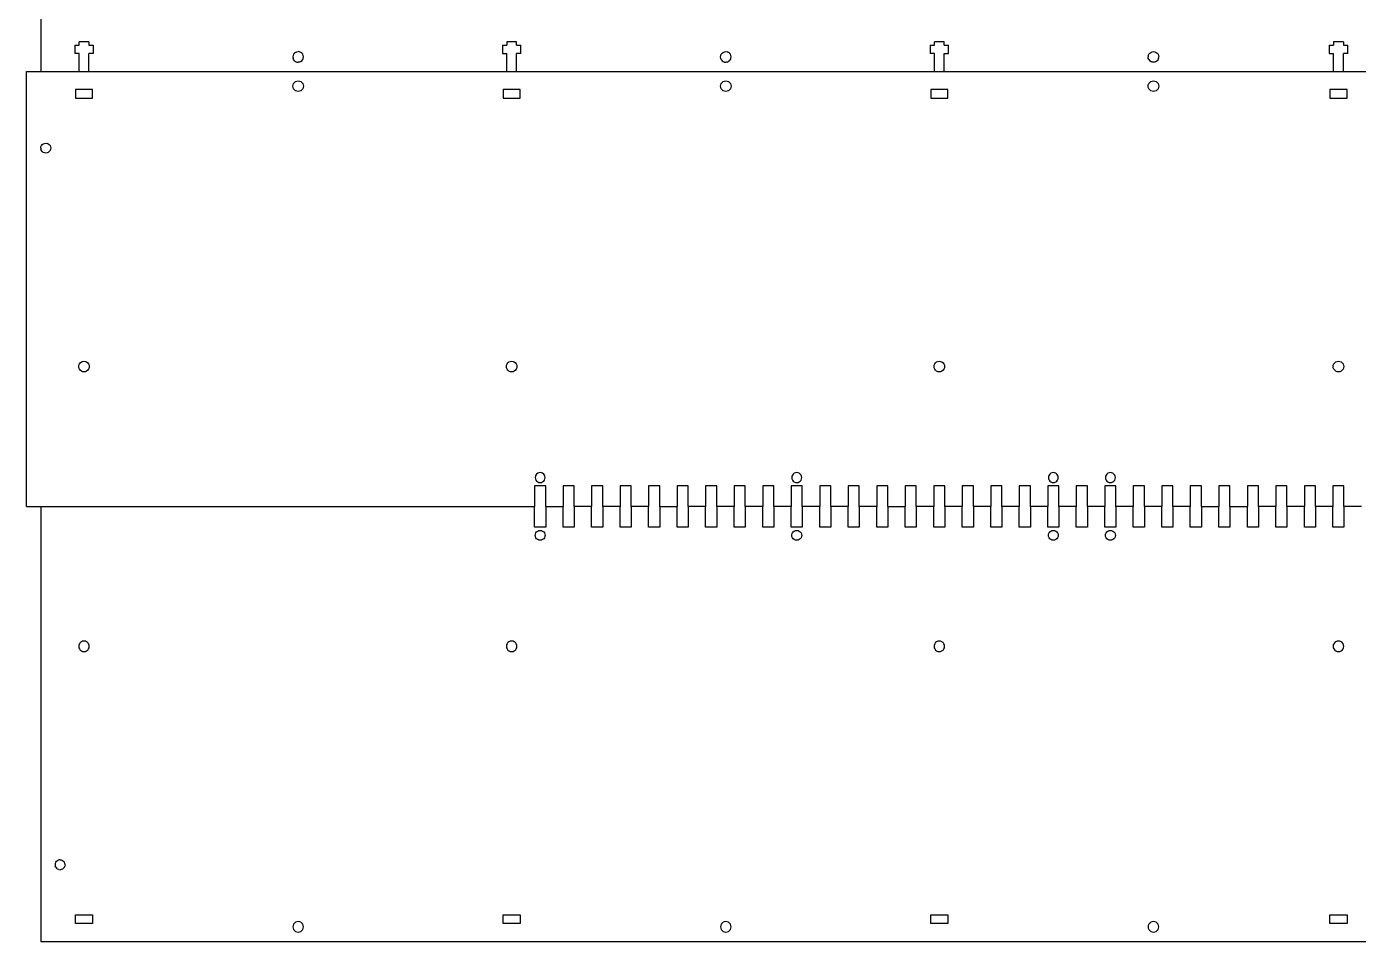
# Model space of a CAD drawing. Extents: x -559 to 246, y -225 to 406.
# Drawn here: x -558.7 to -156.9, y -224.5 to 51.4 of the extents above; entities that cross this region are included whole.
import ezdxf

# ---------------------------------------------------------------- set-up
doc = ezdxf.new("R2010")
doc.units = 0
doc.header["$MEASUREMENT"] = 0
doc.layers.get('0').update_dxf_attribs({"linetype": 'CONTINUOUS'})

msp = doc.modelspace()

# ---------------------------------------------------------------- linework, layer by layer
for p, q in [((-554.35, 129.96), (-554.35, 37.86)), ((-544.15, 45.86), (-542.85, 45.86)), ((-544.15, 45.86), (-544.15, 43.26)), ((-539.85, 46.86), (-542.85, 46.86)), ((-542.85, 45.86), (-542.85, 46.86)), ((-539.85, 46.86), (-539.85, 45.86)), ((-539.85, 45.86), (-538.55, 45.86)), ((-538.55, 45.86), (-538.55, 43.26)), ((-415.15, 45.86), (-413.85, 45.86)), ((-415.15, 45.86), (-415.15, 43.26)), ((-410.85, 46.86), (-413.85, 46.86)), ((-413.85, 46.86), (-413.85, 45.86)), ((-410.85, 45.86), (-410.85, 46.86)), ((-410.85, 45.86), (-409.55, 45.86)), ((-409.55, 43.26), (-409.55, 45.86)), ((-286.15, 45.86), (-286.15, 43.26)), ((-286.15, 45.86), (-284.85, 45.86)), ((-284.85, 45.86), (-284.85, 46.86)), ((-281.85, 46.86), (-284.85, 46.86)), ((-281.85, 45.86), (-281.85, 46.86)), ((-281.85, 45.86), (-280.55, 45.86)), ((-280.55, 43.26), (-280.55, 45.86)), ((-165.75, 45.86), (-165.75, 43.26)), ((-165.75, 45.86), (-164.45, 45.86)), ((-164.45, 46.86), (-164.45, 45.86)), ((-161.45, 46.86), (-164.45, 46.86)), ((-161.45, 46.86), (-161.45, 45.86)), ((-161.45, 45.86), (-160.15, 45.86)), ((-160.15, 43.26), (-160.15, 45.86)), ((-542.85, 43.26), (-544.15, 43.26)), ((-542.85, 37.86), (-542.85, 43.26)), ((-539.85, 37.86), (-539.85, 43.26)), ((-538.55, 43.26), (-539.85, 43.26)), ((-478.3, 42.67), (-478.35, 42.26)), ((-478.35, 42.26), (-478.3, 41.84)), ((-478.14, 43.06), (-478.3, 42.67)), ((-478.14, 41.46), (-478.3, 41.84)), ((-478.14, 43.06), (-477.89, 43.39)), ((-477.89, 41.13), (-478.14, 41.46)), ((-477.55, 43.64), (-477.89, 43.39)), ((-477.89, 41.13), (-477.55, 40.87)), ((-477.55, 43.64), (-477.17, 43.8)), ((-477.55, 40.87), (-477.17, 40.71)), ((-477.17, 43.8), (-476.75, 43.86)), ((-477.17, 40.71), (-476.75, 40.66)), ((-476.34, 43.8), (-476.75, 43.86)), ((-476.34, 40.71), (-476.75, 40.66)), ((-475.95, 43.64), (-476.34, 43.8)), ((-475.95, 40.87), (-476.34, 40.71)), ((-475.62, 43.39), (-475.95, 43.64)), ((-475.95, 40.87), (-475.62, 41.13)), ((-475.37, 43.06), (-475.62, 43.39)), ((-475.62, 41.13), (-475.37, 41.46)), ((-475.21, 42.67), (-475.37, 43.06)), ((-475.37, 41.46), (-475.21, 41.84)), ((-475.15, 42.26), (-475.21, 42.67)), ((-475.21, 41.84), (-475.15, 42.26)), ((-415.15, 43.26), (-413.85, 43.26)), ((-413.85, 37.86), (-413.85, 43.26)), ((-410.85, 37.86), (-410.85, 43.26)), ((-409.55, 43.26), (-410.85, 43.26)), ((-349.35, 42.26), (-349.3, 42.67)), ((-349.3, 41.84), (-349.35, 42.26)), ((-349.3, 42.67), (-349.14, 43.06)), ((-349.14, 41.46), (-349.3, 41.84)), ((-349.14, 43.06), (-348.89, 43.39)), ((-349.14, 41.46), (-348.89, 41.13)), ((-348.89, 43.39), (-348.55, 43.64)), ((-348.89, 41.13), (-348.55, 40.87)), ((-348.55, 43.64), (-348.17, 43.8)), ((-348.55, 40.87), (-348.17, 40.71)), ((-348.17, 43.8), (-347.75, 43.86)), ((-348.17, 40.71), (-347.75, 40.66)), ((-347.75, 43.86), (-347.34, 43.8)), ((-347.34, 40.71), (-347.75, 40.66)), ((-346.95, 43.64), (-347.34, 43.8)), ((-347.34, 40.71), (-346.95, 40.87)), ((-346.62, 43.39), (-346.95, 43.64)), ((-346.62, 41.13), (-346.95, 40.87)), ((-346.37, 43.06), (-346.62, 43.39)), ((-346.62, 41.13), (-346.37, 41.46)), ((-346.21, 42.67), (-346.37, 43.06)), ((-346.37, 41.46), (-346.21, 41.84)), ((-346.15, 42.26), (-346.21, 42.67)), ((-346.21, 41.84), (-346.15, 42.26)), ((-284.85, 43.26), (-286.15, 43.26)), ((-284.85, 37.86), (-284.85, 43.26)), ((-281.85, 43.26), (-280.55, 43.26)), ((-281.85, 37.86), (-281.85, 43.26)), ((-220.3, 42.67), (-220.35, 42.26)), ((-220.3, 41.84), (-220.35, 42.26)), ((-220.3, 42.67), (-220.14, 43.06)), ((-220.14, 41.46), (-220.3, 41.84)), ((-220.14, 43.06), (-219.89, 43.39)), ((-220.14, 41.46), (-219.89, 41.13)), ((-219.89, 43.39), (-219.55, 43.64)), ((-219.89, 41.13), (-219.55, 40.87)), ((-219.55, 43.64), (-219.17, 43.8)), ((-219.17, 40.71), (-219.55, 40.87)), ((-219.17, 43.8), (-218.75, 43.86)), ((-218.75, 40.66), (-219.17, 40.71)), ((-218.75, 43.86), (-218.34, 43.8)), ((-218.34, 40.71), (-218.75, 40.66)), ((-218.34, 43.8), (-217.95, 43.64)), ((-217.95, 40.87), (-218.34, 40.71)), ((-217.95, 43.64), (-217.62, 43.39)), ((-217.62, 41.13), (-217.95, 40.87)), ((-217.62, 43.39), (-217.37, 43.06)), ((-217.37, 41.46), (-217.62, 41.13)), ((-217.37, 43.06), (-217.21, 42.67)), ((-217.21, 41.84), (-217.37, 41.46)), ((-217.21, 42.67), (-217.15, 42.26)), ((-217.21, 41.84), (-217.15, 42.26)), ((-165.75, 43.26), (-164.45, 43.26)), ((-164.45, 37.86), (-164.45, 43.26)), ((-160.15, 43.26), (-161.45, 43.26)), ((-161.45, 37.86), (-161.45, 43.26)), ((-558.65, -93.34), (-558.65, 37.86)), ((-558.65, 37.86), (-554.35, 37.86)), ((-554.35, 37.86), (-542.85, 37.86)), ((-542.85, 37.86), (-539.85, 37.86)), ((-539.85, 37.86), (-413.85, 37.86)), ((-413.85, 37.86), (-410.85, 37.86)), ((-410.85, 37.86), (-284.85, 37.86)), ((-284.85, 37.86), (-281.85, 37.86)), ((-281.85, 37.86), (-164.45, 37.86)), ((-164.45, 37.86), (-161.45, 37.86)), ((-161.45, 37.86), (-154.35, 37.86)), ((-538.75, 32.46), (-543.95, 32.46)), ((-543.95, 32.46), (-543.95, 29.86)), ((-538.75, 29.86), (-538.75, 32.46)), ((-478.35, 33.46), (-478.3, 33.87)), ((-478.3, 33.04), (-478.35, 33.46)), ((-478.3, 33.87), (-478.14, 34.26)), ((-478.14, 32.66), (-478.3, 33.04)), ((-478.14, 34.26), (-477.88, 34.59)), ((-477.88, 32.33), (-478.14, 32.66)), ((-477.88, 34.59), (-477.55, 34.84)), ((-477.55, 32.07), (-477.88, 32.33)), ((-477.55, 34.84), (-477.17, 35)), ((-477.17, 35), (-476.75, 35.06)), ((-476.75, 35.06), (-476.34, 35)), ((-476.34, 35), (-475.95, 34.84)), ((-475.95, 34.84), (-475.62, 34.59)), ((-475.62, 32.33), (-475.95, 32.07)), ((-475.62, 34.59), (-475.37, 34.26)), ((-475.37, 32.66), (-475.62, 32.33)), ((-475.37, 34.26), (-475.21, 33.87)), ((-475.21, 33.04), (-475.37, 32.66)), ((-475.21, 33.87), (-475.15, 33.46)), ((-475.15, 33.46), (-475.21, 33.04)), ((-414.95, 32.46), (-414.95, 29.86)), ((-409.75, 32.46), (-414.95, 32.46)), ((-409.75, 29.86), (-409.75, 32.46)), ((-349.35, 33.46), (-349.3, 33.87)), ((-349.3, 33.04), (-349.35, 33.46)), ((-349.3, 33.87), (-349.14, 34.26)), ((-349.14, 32.66), (-349.3, 33.04)), ((-349.14, 34.26), (-348.88, 34.59)), ((-348.88, 32.33), (-349.14, 32.66)), ((-348.88, 34.59), (-348.55, 34.84)), ((-348.55, 32.07), (-348.88, 32.33)), ((-348.55, 34.84), (-348.17, 35)), ((-348.17, 35), (-347.75, 35.06)), ((-347.75, 35.06), (-347.34, 35)), ((-347.34, 35), (-346.95, 34.84)), ((-346.95, 34.84), (-346.62, 34.59)), ((-346.62, 32.33), (-346.95, 32.07)), ((-346.62, 34.59), (-346.37, 34.26)), ((-346.37, 32.66), (-346.62, 32.33)), ((-346.37, 34.26), (-346.21, 33.87)), ((-346.21, 33.04), (-346.37, 32.66)), ((-346.21, 33.87), (-346.15, 33.46)), ((-346.15, 33.46), (-346.21, 33.04)), ((-280.75, 32.46), (-285.95, 32.46)), ((-285.95, 32.46), (-285.95, 29.86)), ((-280.75, 29.86), (-280.75, 32.46)), ((-220.35, 33.46), (-220.3, 33.87)), ((-220.3, 33.04), (-220.35, 33.46)), ((-220.3, 33.87), (-220.14, 34.26)), ((-220.14, 32.66), (-220.3, 33.04)), ((-220.14, 34.26), (-219.88, 34.59)), ((-219.88, 32.33), (-220.14, 32.66)), ((-219.88, 34.59), (-219.55, 34.84)), ((-219.55, 32.07), (-219.88, 32.33)), ((-219.55, 34.84), (-219.17, 35)), ((-219.17, 35), (-218.75, 35.06)), ((-218.75, 35.06), (-218.34, 35)), ((-218.34, 35), (-217.95, 34.84)), ((-217.95, 34.84), (-217.62, 34.59)), ((-217.62, 32.33), (-217.95, 32.07)), ((-217.62, 34.59), (-217.37, 34.26)), ((-217.37, 32.66), (-217.62, 32.33)), ((-217.37, 34.26), (-217.21, 33.87)), ((-217.21, 33.04), (-217.37, 32.66)), ((-217.21, 33.87), (-217.15, 33.46)), ((-217.15, 33.46), (-217.21, 33.04)), ((-165.55, 32.46), (-165.55, 29.86)), ((-160.35, 32.46), (-165.55, 32.46)), ((-160.35, 29.86), (-160.35, 32.46)), ((-543.95, 29.86), (-538.75, 29.86)), ((-477.17, 31.91), (-477.55, 32.07)), ((-476.75, 31.86), (-477.17, 31.91)), ((-476.34, 31.91), (-476.75, 31.86)), ((-475.95, 32.07), (-476.34, 31.91)), ((-414.95, 29.86), (-409.75, 29.86)), ((-348.17, 31.91), (-348.55, 32.07)), ((-347.75, 31.86), (-348.17, 31.91)), ((-347.34, 31.91), (-347.75, 31.86)), ((-346.95, 32.07), (-347.34, 31.91)), ((-285.95, 29.86), (-280.75, 29.86)), ((-219.17, 31.91), (-219.55, 32.07)), ((-218.75, 31.86), (-219.17, 31.91)), ((-218.34, 31.91), (-218.75, 31.86)), ((-217.95, 32.07), (-218.34, 31.91)), ((-165.55, 29.86), (-160.35, 29.86)), ((-553.62, 16.05), (-553.26, 16.2)), ((-553.26, 16.2), (-552.87, 16.25)), ((-552.87, 16.25), (-552.48, 16.2)), ((-552.12, 16.05), (-552.48, 16.2)), ((-554.37, 14.75), (-554.32, 15.14)), ((-554.37, 14.75), (-554.32, 14.36)), ((-554.32, 15.14), (-554.17, 15.5)), ((-554.17, 14), (-554.32, 14.36)), ((-554.17, 15.5), (-553.93, 15.81)), ((-553.93, 13.69), (-554.17, 14)), ((-553.93, 15.81), (-553.62, 16.05)), ((-553.62, 13.45), (-553.93, 13.69)), ((-553.26, 13.3), (-553.62, 13.45)), ((-552.87, 13.25), (-553.26, 13.3)), ((-552.48, 13.3), (-552.87, 13.25)), ((-552.12, 13.45), (-552.48, 13.3)), ((-552.12, 16.05), (-551.81, 15.81)), ((-551.81, 13.69), (-552.12, 13.45)), ((-551.81, 15.81), (-551.57, 15.5)), ((-551.57, 14), (-551.81, 13.69)), ((-551.57, 15.5), (-551.42, 15.14)), ((-551.42, 14.36), (-551.57, 14)), ((-551.42, 15.14), (-551.37, 14.75)), ((-551.37, 14.75), (-551.42, 14.36)), ((-542.95, -51.14), (-542.9, -50.73)), ((-542.9, -51.56), (-542.95, -51.14)), ((-542.9, -50.73), (-542.74, -50.34)), ((-542.74, -51.94), (-542.9, -51.56)), ((-542.74, -50.34), (-542.48, -50.01)), ((-542.48, -52.27), (-542.74, -51.94)), ((-542.48, -50.01), (-542.15, -49.76)), ((-542.15, -49.76), (-541.77, -49.6)), ((-541.77, -49.6), (-541.35, -49.54)), ((-541.35, -49.54), (-540.94, -49.6)), ((-540.94, -49.6), (-540.55, -49.76)), ((-540.55, -49.76), (-540.22, -50.01)), ((-540.22, -50.01), (-539.97, -50.34)), ((-539.97, -51.94), (-540.22, -52.27)), ((-539.97, -50.34), (-539.81, -50.73)), ((-539.81, -51.56), (-539.97, -51.94)), ((-539.81, -50.73), (-539.75, -51.14)), ((-539.75, -51.14), (-539.81, -51.56)), ((-413.95, -51.14), (-413.9, -50.73)), ((-413.9, -51.56), (-413.95, -51.14)), ((-413.9, -50.73), (-413.74, -50.34)), ((-413.74, -51.94), (-413.9, -51.56)), ((-413.74, -50.34), (-413.48, -50.01)), ((-413.48, -52.27), (-413.74, -51.94)), ((-413.48, -50.01), (-413.15, -49.76)), ((-413.15, -49.76), (-412.77, -49.6)), ((-412.77, -49.6), (-412.35, -49.54)), ((-412.35, -49.54), (-411.94, -49.6)), ((-411.94, -49.6), (-411.55, -49.76)), ((-411.55, -49.76), (-411.22, -50.01)), ((-411.22, -50.01), (-410.97, -50.34)), ((-410.97, -51.94), (-411.22, -52.27)), ((-410.97, -50.34), (-410.81, -50.73)), ((-410.81, -51.56), (-410.97, -51.94)), ((-410.81, -50.73), (-410.75, -51.14)), ((-410.75, -51.14), (-410.81, -51.56)), ((-284.95, -51.14), (-284.9, -50.73)), ((-284.9, -51.56), (-284.95, -51.14)), ((-284.9, -50.73), (-284.74, -50.34)), ((-284.74, -51.94), (-284.9, -51.56)), ((-284.74, -50.34), (-284.48, -50.01)), ((-284.48, -52.27), (-284.74, -51.94)), ((-284.48, -50.01), (-284.15, -49.76)), ((-284.15, -49.76), (-283.77, -49.6)), ((-283.77, -49.6), (-283.35, -49.54)), ((-283.35, -49.54), (-282.94, -49.6)), ((-282.94, -49.6), (-282.55, -49.76)), ((-282.55, -49.76), (-282.22, -50.01)), ((-282.22, -50.01), (-281.97, -50.34)), ((-281.97, -51.94), (-282.22, -52.27)), ((-281.97, -50.34), (-281.81, -50.73)), ((-281.81, -51.56), (-281.97, -51.94)), ((-281.81, -50.73), (-281.75, -51.14)), ((-281.75, -51.14), (-281.81, -51.56)), ((-164.55, -51.14), (-164.5, -50.73)), ((-164.5, -51.56), (-164.55, -51.14)), ((-164.5, -50.73), (-164.34, -50.34)), ((-164.34, -51.94), (-164.5, -51.56)), ((-164.34, -50.34), (-164.08, -50.01)), ((-164.08, -52.27), (-164.34, -51.94)), ((-164.08, -50.01), (-163.75, -49.76)), ((-163.75, -49.76), (-163.37, -49.6)), ((-163.37, -49.6), (-162.95, -49.54)), ((-162.95, -49.54), (-162.54, -49.6)), ((-162.54, -49.6), (-162.15, -49.76)), ((-162.15, -49.76), (-161.82, -50.01)), ((-161.82, -50.01), (-161.57, -50.34)), ((-161.57, -51.94), (-161.82, -52.27)), ((-161.57, -50.34), (-161.41, -50.73)), ((-161.41, -51.56), (-161.57, -51.94)), ((-161.41, -50.73), (-161.35, -51.14)), ((-161.35, -51.14), (-161.41, -51.56)), ((-542.15, -52.53), (-542.48, -52.27)), ((-541.77, -52.69), (-542.15, -52.53)), ((-541.35, -52.74), (-541.77, -52.69)), ((-540.94, -52.69), (-541.35, -52.74)), ((-540.55, -52.53), (-540.94, -52.69)), ((-540.22, -52.27), (-540.55, -52.53)), ((-413.15, -52.53), (-413.48, -52.27)), ((-412.77, -52.69), (-413.15, -52.53)), ((-412.35, -52.74), (-412.77, -52.69)), ((-411.94, -52.69), (-412.35, -52.74)), ((-411.55, -52.53), (-411.94, -52.69)), ((-411.22, -52.27), (-411.55, -52.53)), ((-284.15, -52.53), (-284.48, -52.27)), ((-283.77, -52.69), (-284.15, -52.53)), ((-283.35, -52.74), (-283.77, -52.69)), ((-282.94, -52.69), (-283.35, -52.74)), ((-282.55, -52.53), (-282.94, -52.69)), ((-282.22, -52.27), (-282.55, -52.53)), ((-163.75, -52.53), (-164.08, -52.27)), ((-163.37, -52.69), (-163.75, -52.53)), ((-162.95, -52.74), (-163.37, -52.69)), ((-162.54, -52.69), (-162.95, -52.74)), ((-162.15, -52.53), (-162.54, -52.69)), ((-161.82, -52.27), (-162.15, -52.53)), ((-405.2, -84.24), (-405.25, -84.62)), ((-405.05, -83.87), (-405.2, -84.24)), ((-404.81, -83.56), (-405.05, -83.87)), ((-404.5, -83.33), (-404.81, -83.56)), ((-404.14, -83.18), (-404.5, -83.33)), ((-403.75, -83.12), (-404.14, -83.18)), ((-403.37, -83.18), (-403.75, -83.12)), ((-403, -83.33), (-403.37, -83.18)), ((-402.69, -83.56), (-403, -83.33)), ((-402.45, -83.87), (-402.69, -83.56)), ((-402.3, -84.24), (-402.45, -83.87)), ((-402.25, -84.62), (-402.3, -84.24)), ((-327.8, -84.24), (-327.85, -84.55)), ((-327.65, -83.87), (-327.8, -84.24)), ((-327.41, -83.56), (-327.65, -83.87)), ((-327.1, -83.33), (-327.41, -83.56)), ((-326.74, -83.18), (-327.1, -83.33)), ((-326.35, -83.12), (-326.74, -83.18)), ((-325.97, -83.18), (-326.35, -83.12)), ((-325.6, -83.33), (-325.97, -83.18)), ((-325.29, -83.56), (-325.6, -83.33)), ((-325.05, -83.87), (-325.29, -83.56)), ((-324.9, -84.24), (-325.05, -83.87)), ((-324.85, -84.62), (-324.9, -84.24)), ((-250.4, -84.24), (-250.45, -84.55)), ((-250.25, -83.87), (-250.4, -84.24)), ((-250.01, -83.56), (-250.25, -83.87)), ((-249.7, -83.33), (-250.01, -83.56)), ((-249.34, -83.18), (-249.7, -83.33)), ((-248.95, -83.12), (-249.34, -83.18)), ((-248.57, -83.18), (-248.95, -83.12)), ((-248.2, -83.33), (-248.57, -83.18)), ((-247.89, -83.56), (-248.2, -83.33)), ((-247.65, -83.87), (-247.89, -83.56)), ((-247.5, -84.24), (-247.65, -83.87)), ((-247.45, -84.62), (-247.5, -84.24)), ((-233.2, -84.24), (-233.25, -84.62)), ((-233.05, -83.87), (-233.2, -84.24)), ((-232.81, -83.56), (-233.05, -83.87)), ((-232.5, -83.33), (-232.81, -83.56)), ((-232.14, -83.18), (-232.5, -83.33)), ((-231.75, -83.12), (-232.14, -83.18)), ((-231.37, -83.18), (-231.75, -83.12)), ((-231, -83.33), (-231.37, -83.18)), ((-230.69, -83.56), (-231, -83.33)), ((-230.45, -83.87), (-230.69, -83.56)), ((-230.3, -84.24), (-230.45, -83.87)), ((-230.25, -84.62), (-230.3, -84.24)), ((-402.08, -87.15), (-405.43, -87.15)), ((-405.43, -87.15), (-405.43, -93.34)), ((-405.25, -84.62), (-405.2, -85.01)), ((-405.2, -85.01), (-405.05, -85.37)), ((-405.05, -85.37), (-404.81, -85.69)), ((-404.81, -85.69), (-404.5, -85.92)), ((-404.5, -85.92), (-404.14, -86.07)), ((-404.14, -86.07), (-403.75, -86.12)), ((-403.75, -86.12), (-403.37, -86.07)), ((-403.37, -86.07), (-403, -85.92)), ((-403, -85.92), (-402.69, -85.69)), ((-402.69, -85.69), (-402.45, -85.37)), ((-402.45, -85.37), (-402.3, -85.01)), ((-402.3, -85.01), (-402.25, -84.62)), ((-402.08, -93.34), (-402.08, -87.15)), ((-396.83, -87.15), (-396.83, -93.34)), ((-393.48, -87.15), (-396.83, -87.15)), ((-393.48, -93.34), (-393.48, -87.15)), ((-384.88, -87.15), (-388.23, -87.15)), ((-388.23, -87.15), (-388.23, -93.34)), ((-384.88, -93.34), (-384.88, -87.15)), ((-376.28, -87.15), (-379.63, -87.15)), ((-379.63, -87.15), (-379.63, -93.34)), ((-376.28, -93.34), (-376.28, -87.15)), ((-367.68, -87.15), (-371.03, -87.15)), ((-371.03, -87.15), (-371.03, -93.34)), ((-367.68, -93.34), (-367.68, -87.15)), ((-359.08, -87.15), (-362.43, -87.15)), ((-362.43, -87.15), (-362.43, -93.34)), ((-359.08, -93.34), (-359.08, -87.15)), ((-350.48, -87.15), (-353.83, -87.15)), ((-353.83, -87.15), (-353.83, -93.34)), ((-350.48, -93.34), (-350.48, -87.15)), ((-341.88, -87.15), (-345.23, -87.15)), ((-345.23, -87.15), (-345.23, -93.34)), ((-341.88, -93.34), (-341.88, -87.15)), ((-333.28, -87.15), (-336.63, -87.15)), ((-336.63, -87.15), (-336.63, -93.34)), ((-333.28, -93.34), (-333.28, -87.15)), ((-324.68, -87.15), (-328.03, -87.15)), ((-328.03, -87.15), (-328.03, -93.34)), ((-327.85, -84.55), (-327.85, -84.62)), ((-327.85, -84.62), (-327.8, -85.01)), ((-327.8, -85.01), (-327.65, -85.37)), ((-327.65, -85.37), (-327.41, -85.69)), ((-327.41, -85.69), (-327.1, -85.92)), ((-327.1, -85.92), (-326.74, -86.07)), ((-326.74, -86.07), (-326.35, -86.12)), ((-326.35, -86.12), (-325.97, -86.07)), ((-325.97, -86.07), (-325.6, -85.92)), ((-325.6, -85.92), (-325.29, -85.69)), ((-325.29, -85.69), (-325.05, -85.37)), ((-325.05, -85.37), (-324.9, -85.01)), ((-324.9, -85.01), (-324.85, -84.62)), ((-324.68, -93.34), (-324.68, -87.15)), ((-316.08, -87.15), (-319.43, -87.15)), ((-319.43, -87.15), (-319.43, -93.34)), ((-316.08, -93.34), (-316.08, -87.15)), ((-307.48, -87.15), (-310.83, -87.15)), ((-310.83, -87.15), (-310.83, -93.34)), ((-307.48, -93.34), (-307.48, -87.15)), ((-298.88, -87.15), (-302.23, -87.15)), ((-302.23, -87.15), (-302.23, -93.34)), ((-298.88, -93.34), (-298.88, -87.15)), ((-290.28, -87.15), (-293.63, -87.15)), ((-293.63, -87.15), (-293.63, -93.34)), ((-290.28, -93.34), (-290.28, -87.15)), ((-285.03, -87.15), (-285.03, -93.34)), ((-281.68, -87.15), (-285.03, -87.15)), ((-281.68, -93.34), (-281.68, -87.15)), ((-273.08, -87.15), (-276.43, -87.15)), ((-276.43, -87.15), (-276.43, -93.34)), ((-273.08, -93.34), (-273.08, -87.15)), ((-264.48, -87.15), (-267.83, -87.15)), ((-267.83, -87.15), (-267.83, -93.34)), ((-264.48, -93.34), (-264.48, -87.15)), ((-255.88, -87.15), (-259.23, -87.15)), ((-259.23, -87.15), (-259.23, -93.34)), ((-255.88, -93.34), (-255.88, -87.15)), ((-247.28, -87.15), (-250.63, -87.15)), ((-250.63, -87.15), (-250.63, -93.34)), ((-250.45, -84.55), (-250.45, -84.62)), ((-250.45, -84.62), (-250.4, -85.01)), ((-250.4, -85.01), (-250.25, -85.37)), ((-250.25, -85.37), (-250.01, -85.69)), ((-250.01, -85.69), (-249.7, -85.92)), ((-249.7, -85.92), (-249.34, -86.07)), ((-249.34, -86.07), (-248.95, -86.12)), ((-248.95, -86.12), (-248.57, -86.07)), ((-248.57, -86.07), (-248.2, -85.92)), ((-248.2, -85.92), (-247.89, -85.69)), ((-247.89, -85.69), (-247.65, -85.37)), ((-247.65, -85.37), (-247.5, -85.01)), ((-247.5, -85.01), (-247.45, -84.62)), ((-247.28, -93.34), (-247.28, -87.15)), ((-238.68, -87.15), (-242.03, -87.15)), ((-242.03, -87.15), (-242.03, -93.34)), ((-238.68, -93.34), (-238.68, -87.15)), ((-230.08, -87.15), (-233.43, -87.15)), ((-233.43, -87.15), (-233.43, -93.34)), ((-233.25, -84.62), (-233.2, -85.01)), ((-233.2, -85.01), (-233.05, -85.37)), ((-233.05, -85.37), (-232.81, -85.69)), ((-232.81, -85.69), (-232.5, -85.92)), ((-232.5, -85.92), (-232.14, -86.07)), ((-232.14, -86.07), (-231.75, -86.12)), ((-231.75, -86.12), (-231.37, -86.07)), ((-231.37, -86.07), (-231, -85.92)), ((-231, -85.92), (-230.69, -85.69)), ((-230.69, -85.69), (-230.45, -85.37)), ((-230.45, -85.37), (-230.3, -85.01)), ((-230.3, -85.01), (-230.25, -84.62)), ((-230.08, -93.34), (-230.08, -87.15)), ((-221.48, -87.15), (-224.83, -87.15)), ((-224.83, -87.15), (-224.83, -93.34)), ((-221.48, -93.34), (-221.48, -87.15)), ((-212.88, -87.15), (-216.23, -87.15)), ((-216.23, -87.15), (-216.23, -93.34)), ((-212.88, -93.34), (-212.88, -87.15)), ((-204.28, -87.15), (-207.63, -87.15)), ((-207.63, -87.15), (-207.63, -93.34)), ((-204.28, -93.34), (-204.28, -87.15)), ((-195.68, -87.15), (-199.03, -87.15)), ((-199.03, -87.15), (-199.03, -93.34)), ((-195.68, -93.34), (-195.68, -87.15)), ((-187.08, -87.15), (-190.43, -87.15)), ((-190.43, -87.15), (-190.43, -93.34)), ((-187.08, -93.34), (-187.08, -87.15)), ((-178.48, -87.15), (-181.83, -87.15)), ((-181.83, -87.15), (-181.83, -93.34)), ((-178.48, -93.34), (-178.48, -87.15)), ((-169.88, -87.15), (-173.23, -87.15)), ((-173.23, -87.15), (-173.23, -93.34)), ((-169.88, -93.34), (-169.88, -87.15)), ((-161.28, -87.15), (-164.63, -87.15)), ((-164.63, -87.15), (-164.63, -93.34)), ((-161.28, -93.34), (-161.28, -87.15)), ((-558.65, -93.34), (-554.35, -93.35)), ((-554.35, -93.35), (-405.43, -93.34)), ((-554.35, -93.35), (-554.35, -224.54)), ((-405.43, -99.54), (-405.43, -93.34)), ((-402.08, -93.34), (-402.08, -99.54)), ((-402.08, -93.34), (-396.83, -93.34)), ((-396.83, -99.54), (-396.83, -93.34)), ((-393.48, -93.34), (-393.48, -99.54)), ((-388.23, -93.34), (-393.48, -93.34)), ((-388.23, -99.54), (-388.23, -93.34)), ((-384.88, -93.34), (-384.88, -99.54)), ((-379.63, -93.34), (-384.88, -93.34)), ((-379.63, -99.54), (-379.63, -93.34)), ((-376.28, -93.34), (-376.28, -99.54)), ((-371.03, -93.34), (-376.28, -93.34)), ((-371.03, -99.54), (-371.03, -93.34)), ((-367.68, -93.34), (-367.68, -99.54)), ((-367.68, -93.34), (-362.43, -93.34)), ((-362.43, -99.54), (-362.43, -93.34)), ((-359.08, -93.34), (-359.08, -99.54)), ((-353.83, -93.34), (-359.08, -93.34)), ((-353.83, -99.54), (-353.83, -93.34)), ((-350.48, -93.34), (-350.48, -99.54)), ((-345.23, -93.34), (-350.48, -93.34)), ((-345.23, -99.54), (-345.23, -93.34)), ((-341.88, -93.34), (-341.88, -99.54)), ((-336.63, -93.34), (-341.88, -93.34)), ((-336.63, -99.54), (-336.63, -93.34)), ((-333.28, -93.34), (-333.28, -99.54)), ((-328.03, -93.34), (-333.28, -93.34)), ((-328.03, -99.54), (-328.03, -93.34)), ((-324.68, -93.34), (-324.68, -99.54)), ((-319.43, -93.34), (-324.68, -93.34)), ((-319.43, -99.54), (-319.43, -93.34)), ((-316.08, -93.34), (-316.08, -99.54)), ((-310.83, -93.34), (-316.08, -93.34)), ((-310.83, -99.54), (-310.83, -93.34)), ((-307.48, -93.34), (-307.48, -99.54)), ((-302.23, -93.34), (-307.48, -93.34)), ((-302.23, -99.54), (-302.23, -93.34)), ((-298.88, -93.34), (-298.88, -99.54)), ((-298.88, -93.34), (-293.63, -93.34)), ((-293.63, -99.54), (-293.63, -93.34)), ((-290.28, -93.34), (-290.28, -99.54)), ((-285.03, -93.34), (-290.28, -93.34)), ((-285.03, -99.54), (-285.03, -93.34)), ((-281.68, -93.34), (-281.68, -99.54)), ((-276.43, -93.34), (-281.68, -93.34)), ((-276.43, -99.54), (-276.43, -93.34)), ((-273.08, -93.34), (-273.08, -99.54)), ((-267.83, -93.34), (-273.08, -93.34)), ((-267.83, -99.54), (-267.83, -93.34)), ((-264.48, -93.34), (-264.48, -99.54)), ((-259.23, -93.34), (-264.48, -93.34)), ((-259.23, -99.54), (-259.23, -93.34)), ((-255.88, -93.34), (-255.88, -99.54)), ((-250.63, -93.34), (-255.88, -93.34)), ((-250.63, -99.54), (-250.63, -93.34)), ((-247.28, -93.34), (-247.28, -99.54)), ((-242.03, -93.34), (-247.28, -93.34)), ((-242.03, -99.54), (-242.03, -93.34)), ((-238.68, -93.34), (-238.68, -99.54)), ((-233.43, -93.34), (-238.68, -93.34)), ((-233.43, -99.54), (-233.43, -93.34)), ((-230.08, -93.34), (-230.08, -99.54)), ((-224.83, -93.34), (-230.08, -93.34)), ((-224.83, -99.54), (-224.83, -93.34)), ((-221.48, -93.34), (-221.48, -99.54)), ((-216.23, -93.34), (-221.48, -93.34)), ((-216.23, -99.54), (-216.23, -93.34)), ((-212.88, -93.34), (-212.88, -99.54)), ((-207.63, -93.34), (-212.88, -93.34)), ((-207.63, -99.54), (-207.63, -93.34)), ((-204.28, -93.34), (-204.28, -99.54)), ((-204.28, -93.34), (-199.03, -93.34)), ((-199.03, -99.54), (-199.03, -93.34)), ((-195.68, -93.34), (-195.68, -99.54)), ((-195.68, -93.34), (-190.43, -93.34)), ((-190.43, -99.54), (-190.43, -93.34)), ((-187.08, -93.34), (-187.08, -99.54)), ((-181.83, -93.34), (-187.08, -93.34)), ((-181.83, -99.54), (-181.83, -93.34)), ((-178.48, -93.34), (-178.48, -99.54)), ((-173.23, -93.34), (-178.48, -93.34)), ((-173.23, -99.54), (-173.23, -93.34)), ((-169.88, -93.34), (-169.88, -99.54)), ((-164.63, -93.34), (-169.88, -93.34)), ((-164.63, -99.54), (-164.63, -93.34)), ((-161.28, -93.34), (-161.28, -99.54)), ((-156.03, -93.34), (-161.28, -93.34)), ((-402.08, -99.54), (-405.43, -99.54)), ((-393.48, -99.54), (-396.83, -99.54)), ((-384.88, -99.54), (-388.23, -99.54)), ((-376.28, -99.54), (-379.63, -99.54)), ((-367.68, -99.54), (-371.03, -99.54)), ((-359.08, -99.54), (-362.43, -99.54)), ((-350.48, -99.54), (-353.83, -99.54)), ((-341.88, -99.54), (-345.23, -99.54)), ((-333.28, -99.54), (-336.63, -99.54)), ((-324.68, -99.54), (-328.03, -99.54)), ((-316.08, -99.54), (-319.43, -99.54)), ((-307.48, -99.54), (-310.83, -99.54)), ((-298.88, -99.54), (-302.23, -99.54)), ((-290.28, -99.54), (-293.63, -99.54)), ((-281.68, -99.54), (-285.03, -99.54)), ((-273.08, -99.54), (-276.43, -99.54)), ((-264.48, -99.54), (-267.83, -99.54)), ((-255.88, -99.54), (-259.23, -99.54)), ((-247.28, -99.54), (-250.63, -99.54)), ((-238.68, -99.54), (-242.03, -99.54)), ((-230.08, -99.54), (-233.43, -99.54)), ((-221.48, -99.54), (-224.83, -99.54)), ((-212.88, -99.54), (-216.23, -99.54)), ((-204.28, -99.54), (-207.63, -99.54)), ((-195.68, -99.54), (-199.03, -99.54)), ((-187.08, -99.54), (-190.43, -99.54)), ((-178.48, -99.54), (-181.83, -99.54)), ((-169.88, -99.54), (-173.23, -99.54)), ((-161.28, -99.54), (-164.63, -99.54)), ((-405.25, -102.06), (-405.2, -101.67)), ((-405.2, -102.45), (-405.25, -102.06)), ((-405.2, -101.67), (-405.05, -101.31)), ((-405.05, -102.81), (-405.2, -102.45)), ((-405.05, -101.31), (-404.81, -101)), ((-404.81, -103.12), (-405.05, -102.81)), ((-404.81, -101), (-404.5, -100.76)), ((-404.5, -103.36), (-404.81, -103.12)), ((-404.5, -100.76), (-404.14, -100.61)), ((-404.14, -103.51), (-404.5, -103.36)), ((-404.14, -100.61), (-403.75, -100.56)), ((-403.75, -103.56), (-404.14, -103.51)), ((-403.75, -100.56), (-403.37, -100.61)), ((-403.37, -103.51), (-403.75, -103.56)), ((-403.37, -100.61), (-403, -100.76)), ((-403, -103.36), (-403.37, -103.51)), ((-403, -100.76), (-402.69, -101)), ((-402.69, -103.12), (-403, -103.36)), ((-402.69, -101), (-402.45, -101.31)), ((-402.45, -102.81), (-402.69, -103.12)), ((-402.45, -101.31), (-402.3, -101.67)), ((-402.3, -102.45), (-402.45, -102.81)), ((-402.3, -101.67), (-402.25, -102.06)), ((-402.25, -102.06), (-402.3, -102.45)), ((-327.85, -102.06), (-327.8, -101.67)), ((-327.85, -102.14), (-327.85, -102.06)), ((-327.8, -102.45), (-327.85, -102.14)), ((-327.8, -101.67), (-327.65, -101.31)), ((-327.65, -102.81), (-327.8, -102.45)), ((-327.65, -101.31), (-327.41, -101)), ((-327.41, -103.12), (-327.65, -102.81)), ((-327.41, -101), (-327.1, -100.76)), ((-327.1, -103.36), (-327.41, -103.12)), ((-327.1, -100.76), (-326.74, -100.61)), ((-326.74, -103.51), (-327.1, -103.36)), ((-326.74, -100.61), (-326.35, -100.56)), ((-326.35, -103.56), (-326.74, -103.51)), ((-326.35, -100.56), (-325.97, -100.61)), ((-325.97, -103.51), (-326.35, -103.56)), ((-325.97, -100.61), (-325.6, -100.76)), ((-325.6, -103.36), (-325.97, -103.51)), ((-325.6, -100.76), (-325.29, -101)), ((-325.29, -103.12), (-325.6, -103.36)), ((-325.29, -101), (-325.05, -101.31)), ((-325.05, -102.81), (-325.29, -103.12)), ((-325.05, -101.31), (-324.9, -101.67)), ((-324.9, -102.45), (-325.05, -102.81)), ((-324.9, -101.67), (-324.85, -102.06)), ((-324.85, -102.06), (-324.9, -102.45)), ((-250.45, -102.06), (-250.4, -101.67)), ((-250.45, -102.14), (-250.45, -102.06)), ((-250.4, -102.45), (-250.45, -102.14)), ((-250.4, -101.67), (-250.25, -101.31)), ((-250.25, -102.81), (-250.4, -102.45)), ((-250.25, -101.31), (-250.01, -101)), ((-250.01, -103.12), (-250.25, -102.81)), ((-250.01, -101), (-249.7, -100.76)), ((-249.7, -103.36), (-250.01, -103.12)), ((-249.7, -100.76), (-249.34, -100.61)), ((-249.34, -103.51), (-249.7, -103.36)), ((-249.34, -100.61), (-248.95, -100.56)), ((-248.95, -103.56), (-249.34, -103.51)), ((-248.95, -100.56), (-248.57, -100.61)), ((-248.57, -103.51), (-248.95, -103.56)), ((-248.57, -100.61), (-248.2, -100.76)), ((-248.2, -103.36), (-248.57, -103.51)), ((-248.2, -100.76), (-247.89, -101)), ((-247.89, -103.12), (-248.2, -103.36)), ((-247.89, -101), (-247.65, -101.31)), ((-247.65, -102.81), (-247.89, -103.12)), ((-247.65, -101.31), (-247.5, -101.67)), ((-247.5, -102.45), (-247.65, -102.81)), ((-247.5, -101.67), (-247.45, -102.06)), ((-247.45, -102.06), (-247.5, -102.45)), ((-233.25, -102.06), (-233.2, -101.67)), ((-233.2, -102.45), (-233.25, -102.06)), ((-233.2, -101.67), (-233.05, -101.31)), ((-233.05, -102.81), (-233.2, -102.45)), ((-233.05, -101.31), (-232.81, -101)), ((-232.81, -103.12), (-233.05, -102.81)), ((-232.81, -101), (-232.5, -100.76)), ((-232.5, -103.36), (-232.81, -103.12)), ((-232.5, -100.76), (-232.14, -100.61)), ((-232.14, -103.51), (-232.5, -103.36)), ((-232.14, -100.61), (-231.75, -100.56)), ((-231.75, -103.56), (-232.14, -103.51)), ((-231.75, -100.56), (-231.37, -100.61)), ((-231.37, -103.51), (-231.75, -103.56)), ((-231.37, -100.61), (-231, -100.76)), ((-231, -103.36), (-231.37, -103.51)), ((-231, -100.76), (-230.69, -101)), ((-230.69, -103.12), (-231, -103.36)), ((-230.69, -101), (-230.45, -101.31)), ((-230.45, -102.81), (-230.69, -103.12)), ((-230.45, -101.31), (-230.3, -101.67)), ((-230.3, -102.45), (-230.45, -102.81)), ((-230.3, -101.67), (-230.25, -102.06)), ((-230.25, -102.06), (-230.3, -102.45)), ((-542.9, -135.13), (-542.95, -135.54)), ((-542.95, -135.54), (-542.9, -135.96)), ((-542.74, -134.74), (-542.9, -135.13)), ((-542.9, -135.96), (-542.74, -136.34)), ((-542.48, -134.41), (-542.74, -134.74)), ((-542.74, -136.34), (-542.48, -136.67)), ((-542.15, -134.16), (-542.48, -134.41)), ((-541.77, -134), (-542.15, -134.16)), ((-541.35, -133.94), (-541.77, -134)), ((-540.94, -134), (-541.35, -133.94)), ((-540.55, -134.16), (-540.94, -134)), ((-540.22, -134.41), (-540.55, -134.16)), ((-539.97, -134.74), (-540.22, -134.41)), ((-540.22, -136.67), (-539.97, -136.34)), ((-539.81, -135.13), (-539.97, -134.74)), ((-539.97, -136.34), (-539.81, -135.96)), ((-539.75, -135.54), (-539.81, -135.13)), ((-539.81, -135.96), (-539.75, -135.54)), ((-413.9, -135.13), (-413.95, -135.54)), ((-413.95, -135.54), (-413.9, -135.96)), ((-413.74, -134.74), (-413.9, -135.13)), ((-413.9, -135.96), (-413.74, -136.34)), ((-413.48, -134.41), (-413.74, -134.74)), ((-413.74, -136.34), (-413.48, -136.67)), ((-413.15, -134.16), (-413.48, -134.41)), ((-412.77, -134), (-413.15, -134.16)), ((-412.35, -133.94), (-412.77, -134)), ((-411.94, -134), (-412.35, -133.94)), ((-411.55, -134.16), (-411.94, -134)), ((-411.22, -134.41), (-411.55, -134.16)), ((-410.97, -134.74), (-411.22, -134.41)), ((-411.22, -136.67), (-410.97, -136.34)), ((-410.81, -135.13), (-410.97, -134.74)), ((-410.97, -136.34), (-410.81, -135.96)), ((-410.75, -135.54), (-410.81, -135.13)), ((-410.81, -135.96), (-410.75, -135.54)), ((-284.9, -135.13), (-284.95, -135.54)), ((-284.95, -135.54), (-284.9, -135.96)), ((-284.74, -134.74), (-284.9, -135.13)), ((-284.9, -135.96), (-284.74, -136.34)), ((-284.48, -134.41), (-284.74, -134.74)), ((-284.74, -136.34), (-284.48, -136.67)), ((-284.15, -134.16), (-284.48, -134.41)), ((-283.77, -134), (-284.15, -134.16)), ((-283.35, -133.94), (-283.77, -134)), ((-282.94, -134), (-283.35, -133.94)), ((-282.55, -134.16), (-282.94, -134)), ((-282.22, -134.41), (-282.55, -134.16)), ((-281.97, -134.74), (-282.22, -134.41)), ((-282.22, -136.67), (-281.97, -136.34)), ((-281.81, -135.13), (-281.97, -134.74)), ((-281.97, -136.34), (-281.81, -135.96)), ((-281.75, -135.54), (-281.81, -135.13)), ((-281.81, -135.96), (-281.75, -135.54)), ((-164.5, -135.13), (-164.55, -135.54)), ((-164.55, -135.54), (-164.5, -135.96)), ((-164.34, -134.74), (-164.5, -135.13)), ((-164.5, -135.96), (-164.34, -136.34)), ((-164.08, -134.41), (-164.34, -134.74)), ((-164.34, -136.34), (-164.08, -136.67)), ((-163.75, -134.16), (-164.08, -134.41)), ((-163.37, -134), (-163.75, -134.16)), ((-162.95, -133.94), (-163.37, -134)), ((-162.54, -134), (-162.95, -133.94)), ((-162.15, -134.16), (-162.54, -134)), ((-161.82, -134.41), (-162.15, -134.16)), ((-161.57, -134.74), (-161.82, -134.41)), ((-161.82, -136.67), (-161.57, -136.34)), ((-161.41, -135.13), (-161.57, -134.74)), ((-161.57, -136.34), (-161.41, -135.96)), ((-161.35, -135.54), (-161.41, -135.13)), ((-161.41, -135.96), (-161.35, -135.54)), ((-542.48, -136.67), (-542.15, -136.93)), ((-542.15, -136.93), (-541.77, -137.09)), ((-541.77, -137.09), (-541.35, -137.14)), ((-541.35, -137.14), (-540.94, -137.09)), ((-540.94, -137.09), (-540.55, -136.93)), ((-540.55, -136.93), (-540.22, -136.67)), ((-413.48, -136.67), (-413.15, -136.93)), ((-413.15, -136.93), (-412.77, -137.09)), ((-412.77, -137.09), (-412.35, -137.14)), ((-412.35, -137.14), (-411.94, -137.09)), ((-411.94, -137.09), (-411.55, -136.93)), ((-411.55, -136.93), (-411.22, -136.67)), ((-284.48, -136.67), (-284.15, -136.93)), ((-284.15, -136.93), (-283.77, -137.09)), ((-283.77, -137.09), (-283.35, -137.14)), ((-283.35, -137.14), (-282.94, -137.09)), ((-282.94, -137.09), (-282.55, -136.93)), ((-282.55, -136.93), (-282.22, -136.67)), ((-164.08, -136.67), (-163.75, -136.93)), ((-163.75, -136.93), (-163.37, -137.09)), ((-163.37, -137.09), (-162.95, -137.14)), ((-162.95, -137.14), (-162.54, -137.09)), ((-162.54, -137.09), (-162.15, -136.93)), ((-162.15, -136.93), (-161.82, -136.67)), ((-549.87, -200.68), (-550.02, -201.04)), ((-549.87, -200.68), (-549.63, -200.37)), ((-549.63, -200.37), (-549.32, -200.13)), ((-549.32, -200.13), (-548.96, -199.98)), ((-548.57, -199.93), (-548.96, -199.98)), ((-548.57, -199.93), (-548.19, -199.98)), ((-548.19, -199.98), (-547.82, -200.13)), ((-547.82, -200.13), (-547.51, -200.37)), ((-547.27, -200.68), (-547.51, -200.37)), ((-547.12, -201.04), (-547.27, -200.68)), ((-550.02, -201.04), (-550.07, -201.43)), ((-550.07, -201.43), (-550.02, -201.82)), ((-549.87, -202.18), (-550.02, -201.82)), ((-549.87, -202.18), (-549.63, -202.49)), ((-549.63, -202.49), (-549.32, -202.73)), ((-548.96, -202.88), (-549.32, -202.73)), ((-548.96, -202.88), (-548.57, -202.93)), ((-548.19, -202.88), (-548.57, -202.93)), ((-547.82, -202.73), (-548.19, -202.88)), ((-547.51, -202.49), (-547.82, -202.73)), ((-547.51, -202.49), (-547.27, -202.18)), ((-547.27, -202.18), (-547.12, -201.82)), ((-547.07, -201.43), (-547.12, -201.04)), ((-547.07, -201.43), (-547.12, -201.82)), ((-543.95, -216.54), (-538.75, -216.54)), ((-543.95, -219.14), (-543.95, -216.54)), ((-538.75, -216.54), (-538.75, -219.14)), ((-414.95, -216.54), (-409.75, -216.54)), ((-414.95, -219.14), (-414.95, -216.54)), ((-409.75, -216.54), (-409.75, -219.14)), ((-285.95, -219.14), (-285.95, -216.54)), ((-285.95, -216.54), (-280.75, -216.54)), ((-280.75, -216.54), (-280.75, -219.14)), ((-165.55, -219.14), (-165.55, -216.54)), ((-165.55, -216.54), (-160.35, -216.54)), ((-160.35, -216.54), (-160.35, -219.14)), ((-538.75, -219.14), (-543.95, -219.14)), ((-478.3, -219.73), (-478.35, -220.14)), ((-478.35, -220.14), (-478.3, -220.56)), ((-478.14, -219.34), (-478.3, -219.73)), ((-478.3, -220.56), (-478.14, -220.94)), ((-477.88, -219.01), (-478.14, -219.34)), ((-477.55, -218.76), (-477.88, -219.01)), ((-477.17, -218.6), (-477.55, -218.76)), ((-476.75, -218.54), (-477.17, -218.6)), ((-476.34, -218.6), (-476.75, -218.54)), ((-475.95, -218.76), (-476.34, -218.6)), ((-475.62, -219.01), (-475.95, -218.76)), ((-475.37, -219.34), (-475.62, -219.01)), ((-475.21, -219.73), (-475.37, -219.34)), ((-475.37, -220.94), (-475.21, -220.56)), ((-475.15, -220.14), (-475.21, -219.73)), ((-475.21, -220.56), (-475.15, -220.14)), ((-409.75, -219.14), (-414.95, -219.14)), ((-349.3, -219.73), (-349.35, -220.14)), ((-349.35, -220.14), (-349.3, -220.56)), ((-349.14, -219.34), (-349.3, -219.73)), ((-349.3, -220.56), (-349.14, -220.94)), ((-348.88, -219.01), (-349.14, -219.34)), ((-348.55, -218.76), (-348.88, -219.01)), ((-348.17, -218.6), (-348.55, -218.76)), ((-347.75, -218.54), (-348.17, -218.6)), ((-347.34, -218.6), (-347.75, -218.54)), ((-346.95, -218.76), (-347.34, -218.6)), ((-346.62, -219.01), (-346.95, -218.76)), ((-346.37, -219.34), (-346.62, -219.01)), ((-346.21, -219.73), (-346.37, -219.34)), ((-346.37, -220.94), (-346.21, -220.56)), ((-346.15, -220.14), (-346.21, -219.73)), ((-346.21, -220.56), (-346.15, -220.14)), ((-280.75, -219.14), (-285.95, -219.14)), ((-220.3, -219.73), (-220.35, -220.14)), ((-220.35, -220.14), (-220.3, -220.56)), ((-220.14, -219.34), (-220.3, -219.73)), ((-220.3, -220.56), (-220.14, -220.94)), ((-219.88, -219.01), (-220.14, -219.34)), ((-219.55, -218.76), (-219.88, -219.01)), ((-219.17, -218.6), (-219.55, -218.76)), ((-218.75, -218.54), (-219.17, -218.6)), ((-218.34, -218.6), (-218.75, -218.54)), ((-217.95, -218.76), (-218.34, -218.6)), ((-217.62, -219.01), (-217.95, -218.76)), ((-217.37, -219.34), (-217.62, -219.01)), ((-217.21, -219.73), (-217.37, -219.34)), ((-217.37, -220.94), (-217.21, -220.56)), ((-217.15, -220.14), (-217.21, -219.73)), ((-217.21, -220.56), (-217.15, -220.14)), ((-160.35, -219.14), (-165.55, -219.14)), ((-554.35, -224.54), (-154.35, -224.54)), ((-478.14, -220.94), (-477.88, -221.27)), ((-477.88, -221.27), (-477.55, -221.53)), ((-477.55, -221.53), (-477.17, -221.69)), ((-477.17, -221.69), (-476.75, -221.74)), ((-476.75, -221.74), (-476.34, -221.69)), ((-476.34, -221.69), (-475.95, -221.53)), ((-475.95, -221.53), (-475.62, -221.27)), ((-475.62, -221.27), (-475.37, -220.94)), ((-349.14, -220.94), (-348.88, -221.27)), ((-348.88, -221.27), (-348.55, -221.53)), ((-348.55, -221.53), (-348.17, -221.69)), ((-348.17, -221.69), (-347.75, -221.74)), ((-347.75, -221.74), (-347.34, -221.69)), ((-347.34, -221.69), (-346.95, -221.53)), ((-346.95, -221.53), (-346.62, -221.27)), ((-346.62, -221.27), (-346.37, -220.94)), ((-220.14, -220.94), (-219.88, -221.27)), ((-219.88, -221.27), (-219.55, -221.53)), ((-219.55, -221.53), (-219.17, -221.69)), ((-219.17, -221.69), (-218.75, -221.74)), ((-218.75, -221.74), (-218.34, -221.69)), ((-218.34, -221.69), (-217.95, -221.53)), ((-217.95, -221.53), (-217.62, -221.27)), ((-217.62, -221.27), (-217.37, -220.94))]:
    msp.add_line(p, q)

doc.saveas('drawing.dxf')
